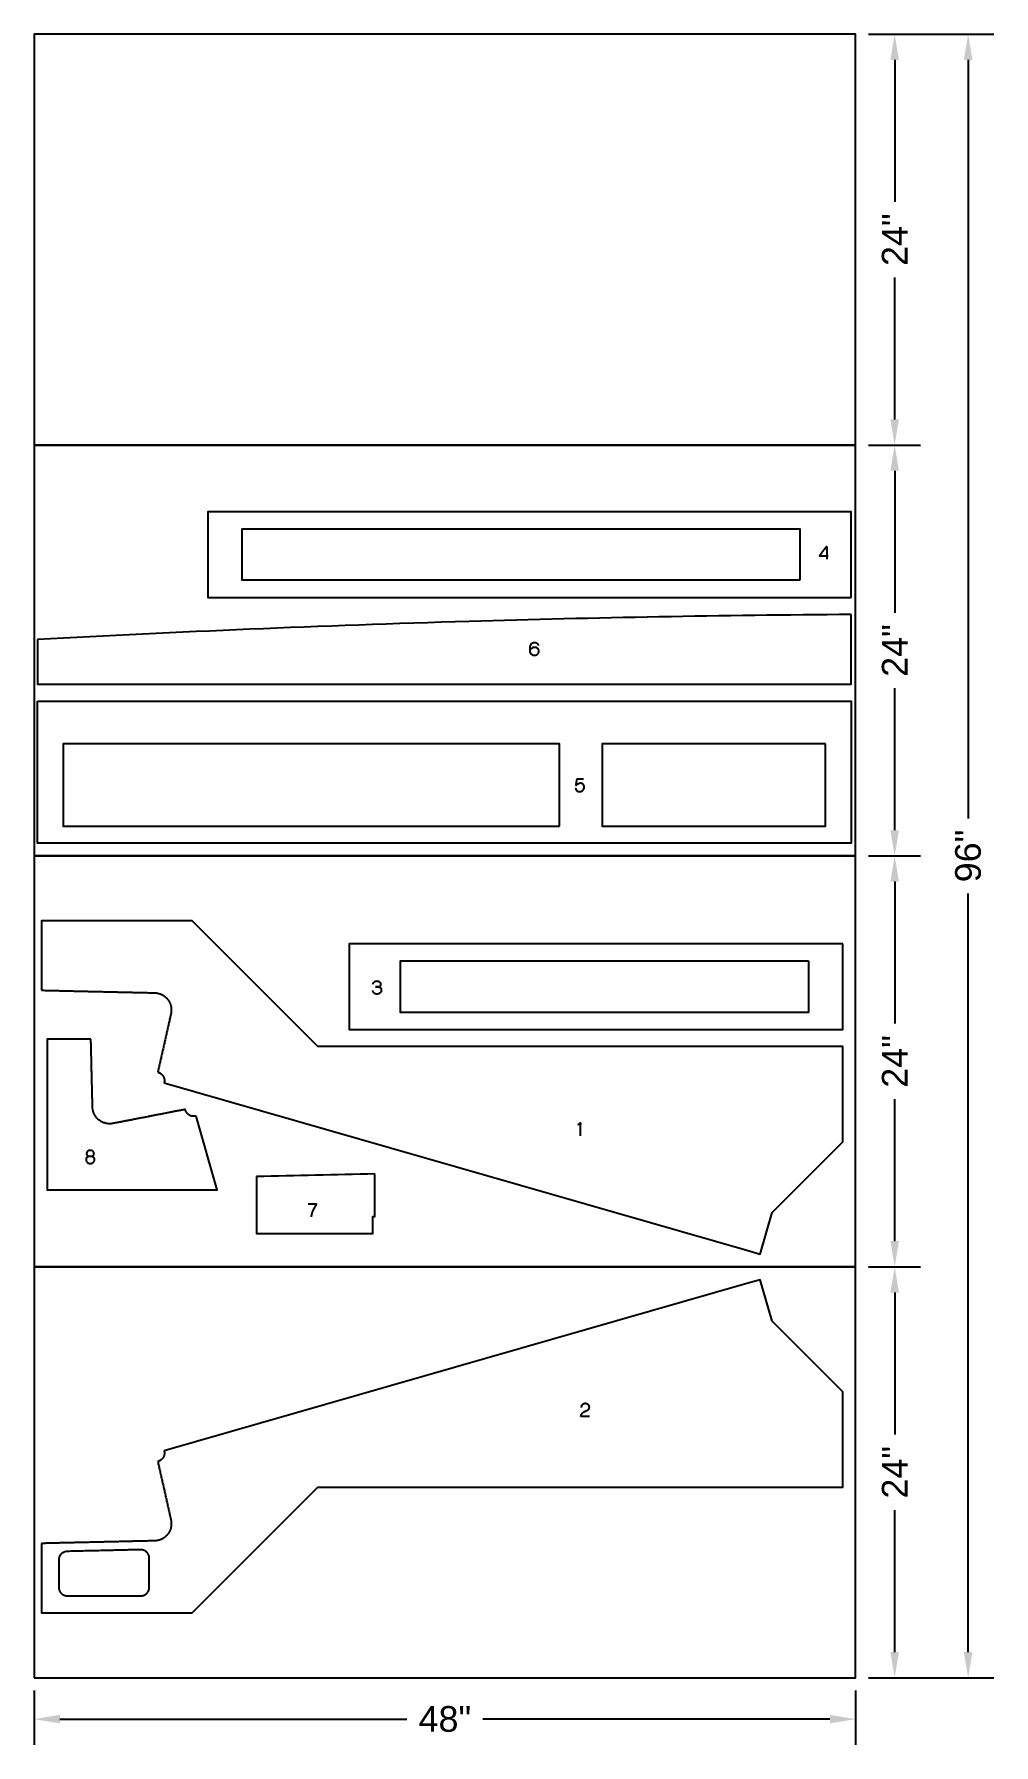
# Model space of a CAD drawing. Header units: inches. Extents: x 0 to 56.1, y -3.9 to 96.
import ezdxf

# ---------------------------------------------------------------- set-up
doc = ezdxf.new("R2010")
doc.units = ezdxf.units.IN
doc.header["$LTSCALE"] = 12
doc.header["$MEASUREMENT"] = 0
for name, color, linetype, true_color in [('CUT FILE$cut - inside', 16, 'Continuous', 0x7f0000), ('CUT FILE$HJN NOTES$general', 192, 'Continuous', 0x7d26cd), ('CUT FILE$marks', 160, 'Continuous', 0x3f3fff)]:
    doc.layers.add(name, color=color, linetype=linetype, true_color=true_color)
doc.layers.add('CUT FILE$cut - outside', color=7, linetype='Continuous')
doc.styles.add('Inch Fractional 1_ scale', font='arial.ttf')
doc.dimstyles.new('Inch Fractional 1_ scale', dxfattribs={"dimscale": 12, "dimtxt": 0.125, "dimasz": 0.125, "dimexe": 0.125, "dimexo": 0.0625, "dimgap": 0.0625, "dimtad": 0, "dimtoh": 1, "dimdec": 4, "dimzin": 1, "dimdsep": 46, "dimlunit": 5, "dimtxsty": 'Inch Fractional 1_ scale', "dimcen": 0.25, "dimadec": 1, "dimazin": 1, "dimtfac": 1, "dimtdec": 4, "dimtix": 1, "dimtofl": 0, "dimtmove": 1, "dimatfit": 3, "dimfxl": 1, "dimtolj": 1, "dimtzin": 1, "dimarcsym": 0})

# ---------------------------------------------------------------- blocks, each defined once
blk = doc.blocks.new('*D1')
at = {"layer": 'CUT FILE$HJN NOTES$general', "color": 0, "lineweight": -2}
for p, q in [((48.75, 96), (56.077, 96)), ((54.577, 94.5), (54.577, 50.195)), ((54.577, 1.5), (54.577, 45.805)), ((48.75, 0), (56.077, 0))]:
    blk.add_line(p, q, dxfattribs=at)
at = {"layer": 'CUT FILE$HJN NOTES$general', "color": 0}
for points in [[(54.827, 94.5), (54.327, 94.5), (54.577, 96)], [(54.327, 1.5), (54.827, 1.5), (54.577, 0)]]:
    blk.add_solid(points, dxfattribs=at)
at = {"layer": 'Defpoints', "color": 0}
for p in [(48, 96), (48, 0), (54.577, 0)]:
    blk.add_point(p, dxfattribs=at)
at = {"layer": 'CUT FILE$HJN NOTES$general', "color": 0, "insert": (54.577, 48), "char_height": 1.5, "attachment_point": 5, "rotation": 90, "style": 'Inch Fractional 1_ scale'}
blk.add_mtext('\\A1;96"', dxfattribs=at)
blk = doc.blocks.new('*D2')
at = {"layer": 'CUT FILE$HJN NOTES$general', "color": 0, "lineweight": -2}
for p, q in [((48.75, 96), (51.784, 96)), ((50.284, 94.5), (50.284, 86.208)), ((50.284, 73.5), (50.284, 81.792)), ((48.75, 72), (51.784, 72))]:
    blk.add_line(p, q, dxfattribs=at)
at = {"layer": 'CUT FILE$HJN NOTES$general', "color": 0}
for points in [[(50.534, 94.5), (50.034, 94.5), (50.284, 96)], [(50.034, 73.5), (50.534, 73.5), (50.284, 72)]]:
    blk.add_solid(points, dxfattribs=at)
at = {"layer": 'Defpoints', "color": 0}
for p in [(48, 96), (50.284, 96), (48, 72)]:
    blk.add_point(p, dxfattribs=at)
at = {"layer": 'CUT FILE$HJN NOTES$general', "color": 0, "insert": (50.284, 84), "char_height": 1.5, "attachment_point": 5, "rotation": 90, "style": 'Inch Fractional 1_ scale'}
blk.add_mtext('\\A1;24"', dxfattribs=at)
blk = doc.blocks.new('*D3')
at = {"layer": 'CUT FILE$HJN NOTES$general', "color": 0, "lineweight": -2}
for p, q in [((48.75, 72), (51.784, 72)), ((50.284, 70.5), (50.284, 62.208)), ((50.284, 49.5), (50.284, 57.792)), ((48.75, 48), (51.784, 48))]:
    blk.add_line(p, q, dxfattribs=at)
at = {"layer": 'CUT FILE$HJN NOTES$general', "color": 0}
for points in [[(50.534, 70.5), (50.034, 70.5), (50.284, 72)], [(50.034, 49.5), (50.534, 49.5), (50.284, 48)]]:
    blk.add_solid(points, dxfattribs=at)
at = {"layer": 'Defpoints', "color": 0}
for p in [(48, 72), (50.284, 72), (48, 48)]:
    blk.add_point(p, dxfattribs=at)
at = {"layer": 'CUT FILE$HJN NOTES$general', "color": 0, "insert": (50.284, 60), "char_height": 1.5, "attachment_point": 5, "rotation": 90, "style": 'Inch Fractional 1_ scale'}
blk.add_mtext('\\A1;24"', dxfattribs=at)
blk = doc.blocks.new('*D4')
at = {"layer": 'CUT FILE$HJN NOTES$general', "color": 0, "lineweight": -2}
for p, q in [((48.75, 48), (51.784, 48)), ((50.284, 46.5), (50.284, 38.208)), ((50.284, 25.5), (50.284, 33.792)), ((48.75, 24), (51.784, 24))]:
    blk.add_line(p, q, dxfattribs=at)
at = {"layer": 'CUT FILE$HJN NOTES$general', "color": 0}
for points in [[(50.534, 46.5), (50.034, 46.5), (50.284, 48)], [(50.034, 25.5), (50.534, 25.5), (50.284, 24)]]:
    blk.add_solid(points, dxfattribs=at)
at = {"layer": 'Defpoints', "color": 0}
for p in [(48, 48), (50.284, 48), (48, 24)]:
    blk.add_point(p, dxfattribs=at)
at = {"layer": 'CUT FILE$HJN NOTES$general', "color": 0, "insert": (50.284, 36), "char_height": 1.5, "attachment_point": 5, "rotation": 90, "style": 'Inch Fractional 1_ scale'}
blk.add_mtext('\\A1;24"', dxfattribs=at)
blk = doc.blocks.new('*D5')
at = {"layer": 'CUT FILE$HJN NOTES$general', "color": 0, "lineweight": -2}
for p, q in [((48.75, 24), (51.784, 24)), ((50.284, 22.5), (50.284, 14.208)), ((50.284, 1.5), (50.284, 9.792)), ((48.75, 0), (51.784, 0))]:
    blk.add_line(p, q, dxfattribs=at)
at = {"layer": 'CUT FILE$HJN NOTES$general', "color": 0}
for points in [[(50.534, 22.5), (50.034, 22.5), (50.284, 24)], [(50.034, 1.5), (50.534, 1.5), (50.284, 0)]]:
    blk.add_solid(points, dxfattribs=at)
at = {"layer": 'Defpoints', "color": 0}
for p in [(48, 24), (50.284, 24), (48, 0)]:
    blk.add_point(p, dxfattribs=at)
at = {"layer": 'CUT FILE$HJN NOTES$general', "color": 0, "insert": (50.284, 12), "char_height": 1.5, "attachment_point": 5, "rotation": 90, "style": 'Inch Fractional 1_ scale'}
blk.add_mtext('\\A1;24"', dxfattribs=at)
blk = doc.blocks.new('*D6')
at = {"layer": 'CUT FILE$HJN NOTES$general', "color": 0, "lineweight": -2}
for p, q in [((0, -0.75), (0, -3.918)), ((48, -0.75), (48, -3.918)), ((1.5, -2.418), (21.775, -2.418)), ((46.5, -2.418), (26.225, -2.418))]:
    blk.add_line(p, q, dxfattribs=at)
at = {"layer": 'CUT FILE$HJN NOTES$general', "color": 0}
for points in [[(1.5, -2.168), (1.5, -2.668), (0, -2.418)], [(46.5, -2.668), (46.5, -2.168), (48, -2.418)]]:
    blk.add_solid(points, dxfattribs=at)
at = {"layer": 'Defpoints', "color": 0}
for p in [(0, 0), (48, 0), (0, -2.418)]:
    blk.add_point(p, dxfattribs=at)
at = {"layer": 'CUT FILE$HJN NOTES$general', "color": 0, "insert": (24, -2.418), "char_height": 1.5, "attachment_point": 5, "style": 'Inch Fractional 1_ scale'}
blk.add_mtext('\\A1;48"', dxfattribs=at)

msp = doc.modelspace()

# ---------------------------------------------------------------- linework, layer by layer
at = {"layer": 'CUT FILE$cut - inside'}
for points in [[(44.75, 64.10269), (12.14775, 64.10269), (12.14775, 67.10269), (44.75, 67.10269)], [(30.69217, 49.74976), (30.69217, 54.54474), (1.68526, 54.54474), (1.68526, 49.74976)], [(46.25, 54.54474), (33.19217, 54.54474), (33.19217, 49.74976), (46.25, 49.74976)], [(45.25, 41.86536), (45.25, 38.86536), (21.40295, 38.86536), (21.40295, 41.86536)]]:
    msp.add_lwpolyline(points, close=True, dxfattribs=at)
msp.add_rational_spline([(6.72773, 5.28362), (6.72773, 5.14924), (6.67631, 5.02509), (6.58129, 4.93006), (6.48626, 4.83504), (6.36211, 4.78362), (6.22773, 4.78362), (4.79612, 4.78364), (3.36452, 4.78366), (1.93291, 4.78368), (1.64004, 4.78369), (1.43294, 4.99078), (1.43292, 5.28366), (1.4329, 5.81541), (1.43287, 6.34717), (1.43284, 6.87892), (1.43283, 7.16658), (1.63391, 7.37229), (1.92149, 7.37882), (3.35312, 7.41133), (4.78475, 7.44384), (6.21638, 7.47636), (6.35278, 7.47946), (6.47969, 7.4294), (6.57725, 7.33403), (6.67481, 7.23866), (6.72773, 7.11292), (6.72773, 6.97649), (6.72773, 6.4122), (6.72773, 5.84791), (6.72773, 5.28362)], [1, 0.949252087184, 0.949252087184, 1, 0.949252087184, 0.949252087184, 1, 1, 1, 1, 0.804752988951, 0.804752988951, 1, 1, 1, 1, 0.810047563906, 0.810047563906, 1, 1, 1, 1, 0.947794773337, 0.947794773337, 1, 0.947794773337, 0.947794773337, 1, 1, 1, 1], degree=3, knots=[115.3364242, 115.3364242, 115.3364242, 115.3364242, 115.72912694, 115.72912694, 115.72912694, 116.12182969, 116.12182969, 116.12182969, 120.36299996, 120.36299996, 120.36299996, 121.14836601, 121.14836601, 121.14836601, 122.64419824, 122.64419824, 122.64419824, 123.41826841, 123.41826841, 123.41826841, 126.90004463, 126.90004463, 126.90004463, 127.29842072, 127.29842072, 127.29842072, 127.69679681, 127.69679681, 127.69679681, 129.38966241, 129.38966241, 129.38966241, 129.38966241], dxfattribs=at)
at = {"layer": 'CUT FILE$cut - outside'}
for points in [[(47.75, 63.10269), (47.75, 68.10269), (10.14775, 68.10269), (10.14775, 63.10269)], [(0.18526, 57.04429), (47.75, 57.04429), (47.75, 48.75), (0.18526, 48.74912)], [(47.25, 42.86536), (18.40295, 42.86536), (18.40295, 37.86536), (47.25, 37.86536)]]:
    msp.add_lwpolyline(points, close=True, dxfattribs=at)
for points in [[(0.18526, 60.63594), (0.18526, 60.60823), (0.18526, 58.04429), (47.75, 58.04429), (47.75, 62.10269)], [(7.58983, 34.74082), (41.65, 24.97423), (42.43197, 24.75), (43.12868, 27.17972), (47.25, 31.30104), (47.25, 36.86536), (16.57835, 36.86536), (9.22729, 44.21642), (0.43575, 44.21636), (0.43433, 40.15483)], [(3.31394, 37.29506), (0.75, 37.29506), (0.75, 28.5), (10.69513, 28.5), (9.45901, 32.81088)], [(12.98649, 29.27272), (12.98649, 25.94044), (19.78079, 25.94044), (19.78078, 26.94042), (19.90579, 26.94042), (19.90579, 29.4316)], [(0.43433, 7.84517), (0.43575, 3.78364), (9.22729, 3.78358), (16.57835, 11.13464), (47.25, 11.13464), (47.25, 16.69896), (43.12868, 20.82028), (42.43197, 23.25), (41.65, 23.02577), (7.58983, 13.25918)]]:
    msp.add_lwpolyline(points, dxfattribs=at)
msp.add_open_spline([(47.75, 62.10269), (40.21595, 62.05284), (32.77125, 61.91694), (25.42058, 61.7012), (16.75162, 61.44677), (8.33375, 61.08483), (0.18526, 60.63594)], degree=3, knots=[48.32359261, 48.32359261, 48.32359261, 48.32359261, 69.3922162, 69.3922162, 69.3922162, 93.10856056, 93.10856056, 93.10856056, 93.10856056], dxfattribs=at)
for points, weights, degree, knots in [([(0.43433, 40.15483), (2.50766, 40.10774), (4.58098, 40.06066), (6.6543, 40.01357), (6.78175, 40.01067), (6.9092, 40.00778), (7.03665, 40.00488), (7.34114, 39.99797), (7.61343, 39.86152), (7.80123, 39.62174), (7.98902, 39.38196), (8.05625, 39.0849), (7.99, 38.78763), (7.9623, 38.66329), (7.93459, 38.53894), (7.90688, 38.4146), (7.68031, 37.39794), (7.45144, 36.38178), (7.22032, 35.36614)], [1, 1, 1, 1, 1, 1, 1, 0.935978053259, 0.935978053259, 1, 0.935978053259, 0.935978053259, 1, 1, 1, 1, 1, 1, 1], 3, [235.30535793, 235.30535793, 235.30535793, 235.30535793, 240.3477544, 240.3477544, 240.3477544, 240.65771882, 240.65771882, 240.65771882, 241.55296068, 241.55296068, 241.55296068, 242.44820254, 242.44820254, 242.44820254, 242.75794746, 242.75794746, 242.75794746, 245.29242611, 245.29242611, 245.29242611, 245.29242611]), ([(8.83042, 33.19586), (7.28857, 32.89538), (5.74672, 32.59489), (5.17223, 32.48475), (4.59773, 32.37461), (4.14254, 32.28734), (3.78174, 32.57827), (3.42094, 32.8692), (3.40974, 33.33255), (3.36184, 35.31381), (3.31394, 37.29506)], [1, 1, 1, 1, 1, 0.907286126253, 1, 0.907286126253, 1, 1, 1], 2, [-5.68498577, -5.68498577, -5.68498577, -2.54149271, -2.54149271, -1.37091649, -1.37091649, -0.50289331, -0.50289331, 0.36512987, 0.36512987, 4.32879697, 4.32879697, 4.32879697]), ([(7.22032, 35.36614), (7.43016, 35.3183), (7.53966, 35.13301), (7.64915, 34.94771), (7.58983, 34.74082)], [1, 0.918516713619, 1, 0.918516713619, 1], 2, [132.208932979, 132.208932979, 132.208932979, 132.615678649, 132.615678649, 133.02242432, 133.02242432, 133.02242432]), ([(9.45901, 32.81088), (9.39146, 32.79151), (9.32119, 32.79151), (8.90923, 32.79151), (8.83042, 33.19586)], [1, 0.990268068742, 1, 0.771780169434, 1], 2, [-6.514796362, -6.514796362, -6.514796362, -6.367282125, -6.367282125, -5.684985773, -5.684985773, -5.684985773]), ([(7.58983, 13.25918), (7.64915, 13.05229), (7.53966, 12.86699), (7.43016, 12.6817), (7.22032, 12.63386)], [1, 0.918516713619, 1, 0.918516713619, 1], 2, [110.579784406, 110.579784406, 110.579784406, 110.986530077, 110.986530077, 111.393275748, 111.393275748, 111.393275748]), ([(7.22032, 12.63386), (7.45144, 11.61822), (7.68031, 10.60206), (7.90688, 9.5854), (7.93459, 9.46106), (7.9623, 9.33671), (7.99, 9.21237), (8.05625, 8.9151), (7.98902, 8.61804), (7.80123, 8.37826), (7.61343, 8.13848), (7.34114, 8.00203), (7.03665, 7.99512), (6.9092, 7.99222), (6.78175, 7.98933), (6.6543, 7.98643), (4.58098, 7.93934), (2.50766, 7.89226), (0.43433, 7.84517)], [1, 1, 1, 1, 1, 1, 1, 0.935978053259, 0.935978053259, 1, 0.935978053259, 0.935978053259, 1, 1, 1, 1, 1, 1, 1], 3, [-1.69021739, -1.69021739, -1.69021739, -1.69021739, 0.84426127, 0.84426127, 0.84426127, 1.15400618, 1.15400618, 1.15400618, 2.04924805, 2.04924805, 2.04924805, 2.94448991, 2.94448991, 2.94448991, 3.25445432, 3.25445432, 3.25445432, 8.2968508, 8.2968508, 8.2968508, 8.2968508])]:
    msp.add_rational_spline(points, weights, degree=degree, knots=knots, dxfattribs=at)
msp.add_open_spline([(19.90579, 29.4316), (17.59936, 29.37864), (15.29292, 29.32568), (12.98649, 29.27272)], degree=3, dxfattribs=at)
at = {"layer": 'CUT FILE$HJN NOTES$general'}
for points in [[(0, 72), (48, 72), (48, 96), (0, 96)], [(0, 48), (48, 48), (48, 72), (0, 72)], [(0, 24), (48, 24), (48, 48), (0, 48)], [(0, 0), (48, 0), (48, 24), (0, 24)]]:
    msp.add_lwpolyline(points, close=True, dxfattribs=at)
at = {"layer": 'CUT FILE$marks'}
for points in [[(46.39077, 65.51157), (45.886, 65.51157), (46.31016, 66.08664), (46.31016, 65.32692)], [(31.6365, 51.96528), (31.63907, 51.94813)], [(31.66222, 52.11619), (31.72739, 52.51177), (32.10239, 52.51177)], [(20.14068, 40.34982), (19.94689, 40.34982)], [(31.77266, 32.30768), (31.91386, 32.40486), (31.91386, 31.65486)], [(16.49216, 27.66941), (16.00798, 27.66941)], [(16.20806, 26.92741), (16.2132, 26.97829)], [(32.44653, 15.25719), (31.94405, 15.25719)]]:
    msp.add_open_spline(points, degree=1, dxfattribs=at)
for points, knots in [([(28.97643, 60.01129), (29.02159, 60.09132), (29.08847, 60.14392), (29.16621, 60.20451), (29.24739, 60.20451), (29.34685, 60.20451), (29.40916, 60.13134), (29.46862, 60.06217), (29.46862, 59.96156), (29.46862, 59.85352), (29.40573, 59.78149), (29.33999, 59.70546), (29.23424, 59.70546), (28.97357, 59.70546), (28.97357, 60.06903), (28.97357, 60.47147), (29.24281, 60.47147), (29.33142, 60.47147), (29.38773, 60.42174), (29.44403, 60.372), (29.45547, 60.28454)], [0, 0, 0, 1, 1, 2, 2, 3, 3, 4, 4, 5, 5, 6, 6, 7, 7, 8, 8, 9, 9, 10, 10, 10]), ([(31.63907, 51.94813), (31.64164, 51.93098), (31.65336, 51.89868), (31.66508, 51.86638), (31.69252, 51.83237), (31.71996, 51.79836), (31.76026, 51.78149), (31.80056, 51.76463), (31.83571, 51.75948), (31.87087, 51.75434), (31.91632, 51.75977), (31.96176, 51.7652), (31.99435, 51.78321), (32.02693, 51.80121), (32.05951, 51.8338), (32.0921, 51.86638), (32.10782, 51.89239), (32.12354, 51.9184), (32.13125, 51.95727), (32.13897, 51.99614), (32.13897, 52.03016), (32.13897, 52.06417), (32.12582, 52.10304), (32.11268, 52.14191), (32.09067, 52.17193), (32.06866, 52.20194), (32.04008, 52.21623), (32.0115, 52.23052), (31.97234, 52.23967), (31.93318, 52.24881), (31.90574, 52.24481), (31.8783, 52.24081), (31.85486, 52.23309), (31.83143, 52.22537), (31.80827, 52.21623), (31.78512, 52.20708), (31.76283, 52.19279), (31.74053, 52.1785), (31.7171, 52.16278), (31.69366, 52.14706), (31.67794, 52.13277), (31.66222, 52.11848), (31.66222, 52.11619)], [-23, -23, -23, -22, -22, -21, -21, -20, -20, -19, -19, -18, -18, -17, -17, -16, -16, -15, -15, -14, -14, -13, -13, -12, -12, -11, -11, -10, -10, -9, -9, -8, -8, -7, -7, -6, -6, -5, -5, -4, -4, -3, -3, -2, -2, -2]), ([(19.94689, 40.34982), (19.97262, 40.34982), (20.00063, 40.34982), (20.03664, 40.35039), (20.05093, 40.35039), (20.17498, 40.35039), (20.22014, 40.31781), (20.28245, 40.27379), (20.28131, 40.14174), (20.28016, 40.05485), (20.19956, 39.9914), (20.12239, 39.93137), (20.03093, 39.93137), (19.82228, 39.93137), (19.79198, 40.13945)], [-7, -7, -7, -6, -6, -5, -5, -4, -4, -3, -3, -2, -2, -1, -1, 0, 0, 0]), ([(19.80112, 40.50416), (19.81141, 40.5539), (19.82456, 40.58076), (19.88344, 40.69681), (20.03436, 40.69681), (20.11896, 40.69681), (20.17955, 40.64422), (20.24358, 40.58934), (20.24358, 40.50588), (20.24358, 40.39612), (20.14068, 40.34982)], [-13, -13, -13, -12, -12, -11, -11, -10, -10, -9, -9, -8, -8, -8]), ([(3.2741, 30.45554), (3.17635, 30.46355), (3.1289, 30.48984), (3.06202, 30.52757), (3.06202, 30.6116), (3.06202, 30.69678), (3.12719, 30.75223), (3.19007, 30.80539), (3.27753, 30.80539), (3.36842, 30.80539), (3.42959, 30.75337), (3.49533, 30.69849), (3.49533, 30.60932), (3.49533, 30.46412), (3.2741, 30.45554), (3.40558, 30.43839), (3.44903, 30.41553), (3.5262, 30.3738), (3.5262, 30.26633), (3.5262, 30.16286), (3.4536, 30.09941), (3.38386, 30.03938), (3.27868, 30.03938), (3.17292, 30.03938), (3.10375, 30.10055), (3.03172, 30.16458), (3.03172, 30.26919), (3.03172, 30.37608), (3.10375, 30.41553), (3.14205, 30.43668), (3.2741, 30.45554)], [0, 0, 0, 1, 1, 2, 2, 3, 3, 4, 4, 5, 5, 6, 6, 7, 7, 8, 8, 9, 9, 10, 10, 11, 11, 12, 12, 13, 13, 14, 14, 15, 15, 15]), ([(16.2132, 26.97829), (16.21835, 27.02916), (16.22892, 27.07604), (16.2395, 27.12291), (16.25779, 27.1775), (16.27608, 27.2321), (16.29409, 27.2764), (16.3121, 27.3207), (16.33439, 27.35843), (16.35668, 27.39616), (16.37869, 27.43789), (16.4007, 27.47962), (16.42042, 27.51335), (16.44014, 27.54707), (16.45958, 27.58223), (16.47902, 27.61739), (16.48673, 27.6434), (16.49445, 27.66941), (16.49216, 27.66941)], [-10, -10, -10, -9, -9, -8, -8, -7, -7, -6, -6, -5, -5, -4, -4, -3, -3, -2, -2, -1, -1, -1]), ([(31.94405, 15.25719), (31.94691, 15.26004), (31.94691, 15.27033), (31.94691, 15.28062), (31.95605, 15.31578), (31.9652, 15.35094), (31.98578, 15.38466), (32.00636, 15.41839), (32.04037, 15.45612), (32.07439, 15.49385), (32.10697, 15.51614), (32.13955, 15.53844), (32.16556, 15.55015), (32.19157, 15.56187), (32.23445, 15.57874), (32.27732, 15.5956), (32.31505, 15.61647), (32.35278, 15.63733), (32.38536, 15.66734), (32.41794, 15.69735), (32.42966, 15.73108), (32.44138, 15.76481), (32.44138, 15.80654), (32.44138, 15.84827), (32.42566, 15.886), (32.40994, 15.92373), (32.37764, 15.95231), (32.34535, 15.98089), (32.31133, 15.99261), (32.27732, 16.00433), (32.23959, 16.00833), (32.20186, 16.01233), (32.16671, 16.00833), (32.13155, 16.00433), (32.09382, 15.98603), (32.05609, 15.96774), (32.03008, 15.94573), (32.00407, 15.92373), (31.98835, 15.89), (31.97263, 15.85627), (31.96234, 15.79339)], [-20, -20, -20, -19, -19, -18, -18, -17, -17, -16, -16, -15, -15, -14, -14, -13, -13, -12, -12, -11, -11, -10, -10, -9, -9, -8, -8, -7, -7, -6, -6, -5, -5, -4, -4, -3, -3, -2, -2, -1, -1, 0, 0, 0])]:
    msp.add_open_spline(points, degree=2, knots=knots, dxfattribs=at)

# ---------------------------------------------------------------- dimensions: what is measured, and where the dimension line sits
at = {"layer": 'CUT FILE$HJN NOTES$general'}
for base, p1, p2, picture, middle in [((54.5771, 0), (48, 96), (48, 0), '*D1', (54.5771, 48)), ((50.28354, 96), (48, 72), (48, 96), '*D2', (50.28354, 84)), ((50.28354, 72), (48, 48), (48, 72), '*D3', (50.28354, 60)), ((50.28354, 48), (48, 24), (48, 48), '*D4', (50.28354, 36)), ((50.28354, 24), (48, 0), (48, 24), '*D5', (50.28354, 12))]:
    dim = msp.add_linear_dim(base=base, p1=p1, p2=p2, angle=90, text='<>"', dimstyle='Inch Fractional 1_ scale', override={"dimscale": 12, "dimtih": 0, "dimtoh": 0, "dimlfac": 1, "dimsah": 0}, dxfattribs=at)
    dim.commit()
    dim.dimension.update_dxf_attribs({"geometry": picture, "text_midpoint": middle})
dim = msp.add_linear_dim(base=(0, -2.41755), p1=(48, 0), p2=(0, 0), text='<>"', dimstyle='Inch Fractional 1_ scale', override={"dimscale": 12, "dimtih": 0, "dimtoh": 0, "dimlfac": 1, "dimsah": 0}, dxfattribs=at)
dim.commit()
dim.dimension.update_dxf_attribs({"geometry": '*D6', "text_midpoint": (24, -2.41755)})

doc.saveas('drawing.dxf')
